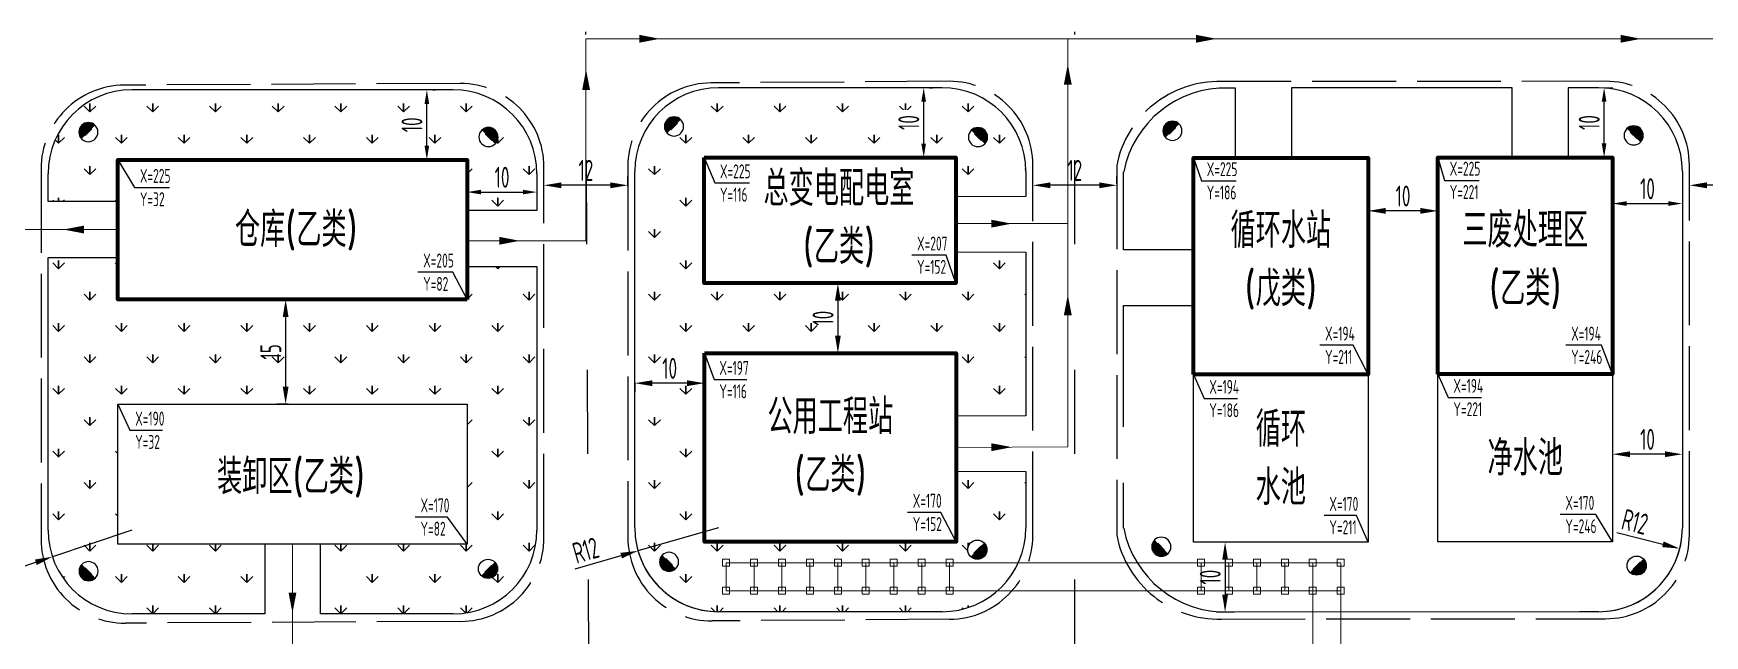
# Model space of a CAD drawing. Header units: millimetres. Extents: x 726 to 1568, y 625 to 1220.
# Drawn here: x 912.8 to 1152.1, y 1011.5 to 1097.7 of the extents above; entities that cross this region are included whole.
import ezdxf

# ---------------------------------------------------------------- set-up
doc = ezdxf.new("R2010")
doc.units = ezdxf.units.MM
doc.linetypes.add('ACAD_ISO02W100', pattern=[15, 12, -3])
doc.linetypes.add('ACAD_ISO03W100', pattern=[30, 12, -18])
for name, color, linetype, lineweight in [('2-文本', 7, 'Continuous', 25), ('图框与标题栏', 7, 'Continuous', 25), ('坐标标注', 7, 'Continuous', 25), ('建筑外围', 7, 'Continuous', 20), ('建筑设施', 134, 'Continuous', 80), ('水池', 5, 'Continuous', 25), ('消防设施', 10, 'Continuous', 25), ('管廊', 213, 'Continuous', 20), ('绿化', 82, 'Continuous', 30), ('装卸区', 237, 'Continuous', 25), ('路中心线', 40, 'ACAD_ISO03W100', 25), ('逃生路线', 2, 'Continuous', 20), ('道路线', 7, 'ACAD_ISO02W100', 25)]:
    doc.layers.add(name, color=color, linetype=linetype, lineweight=lineweight)
doc.layers.add('文字', color=7, linetype='Continuous')
doc.styles.add('3-gbcbig', font='gbenor.shx', dxfattribs={"width": 0.7, "height": 3, "bigfont": 'gbcbig.shx'})
doc.styles.add('文字说明5', font='gbenor.shx', dxfattribs={"height": 5, "bigfont": 'gbcbig.shx'})
doc.dimstyles.new('gbcbig', dxfattribs={"dimtxt": 3, "dimasz": 2.5, "dimexe": 1.25, "dimexo": 0.625, "dimtad": 1, "dimdec": 0, "dimtxsty": '3-gbcbig', "dimcen": 2.5, "dimclrt": 256, "dimadec": 0, "dimazin": 0, "dimtfac": 1, "dimtdec": 0, "dimtmove": 0, "dimatfit": 3, "dimfxl": 0, "dimarcsym": 0})
pattern_1 = [(90, (-57.9417, 17.8416), (-4.490128, 4.490128), [1.190625, -7.78963]), (45, (-57.942, 17.8416), (-4.490128, 4.490128), [1.190625, -5.159375]), (135, (-57.942, 17.8416), (-4.490128, -4.490128), [1.190625, -5.159375])]

# ---------------------------------------------------------------- blocks, each defined once
blk = doc.blocks.new('*D31')
at = {"layer": 'Defpoints', "color": 0, "lineweight": 25, "transparency": 16777216}
for p in [(1149.91, 1075.99), (1149.91, 1075.57), (1161.91, 1075.57)]:
    blk.add_point(p, dxfattribs=at)
at = {"layer": '图框与标题栏', "color": 0, "lineweight": -2, "transparency": 16777216}
for p, q in [((1149.91, 1076.19), (1149.91, 1077.24)), ((1161.91, 1076.19), (1161.91, 1077.24)), ((1159.41, 1075.99), (1152.41, 1075.99))]:
    blk.add_line(p, q, dxfattribs=at)
at = {"layer": '图框与标题栏', "color": 0, "lineweight": 25, "transparency": 16777216}
for points in [[(1152.41, 1076.41), (1152.41, 1075.57), (1149.91, 1075.99)], [(1159.41, 1076.41), (1159.41, 1075.57), (1161.91, 1075.99)]]:
    blk.add_solid(points, dxfattribs=at)
at = {"layer": '图框与标题栏', "transparency": 16777216, "insert": (1155.91, 1078.12), "char_height": 3, "attachment_point": 5, "style": '3-gbcbig'}
blk.add_mtext('12', dxfattribs=at)
blk = doc.blocks.new('*D32')
at = {"layer": 'Defpoints', "color": 0, "lineweight": 25, "transparency": 16777216}
for p in [(1103.91, 1072.87), (1103.91, 1072.33), (1113.91, 1072.87)]:
    blk.add_point(p, dxfattribs=at)
at = {"layer": '图框与标题栏', "color": 0, "lineweight": -2, "transparency": 16777216}
for p, q in [((1103.91, 1072.25), (1103.91, 1071.08)), ((1111.41, 1072.33), (1106.41, 1072.33)), ((1113.91, 1072.25), (1113.91, 1071.08))]:
    blk.add_line(p, q, dxfattribs=at)
at = {"layer": '图框与标题栏', "color": 0, "lineweight": 25, "transparency": 16777216}
for points in [[(1106.41, 1072.75), (1106.41, 1071.92), (1103.91, 1072.33)], [(1111.41, 1072.75), (1111.41, 1071.92), (1113.91, 1072.33)]]:
    blk.add_solid(points, dxfattribs=at)
at = {"layer": '图框与标题栏', "transparency": 16777216, "insert": (1108.91, 1074.46), "char_height": 3, "attachment_point": 5, "style": '3-gbcbig'}
blk.add_mtext('10', dxfattribs=at)
blk = doc.blocks.new('*D33')
at = {"layer": 'Defpoints', "color": 0, "lineweight": 25, "transparency": 16777216}
for p in [(1138.91, 1070.23), (1148.91, 1070.27), (1138.91, 1037.5)]:
    blk.add_point(p, dxfattribs=at)
at = {"layer": '图框与标题栏', "color": 0, "lineweight": -2, "transparency": 16777216}
for p, q in [((1138.91, 1069.61), (1138.91, 1036.25)), ((1148.91, 1069.65), (1148.91, 1036.25)), ((1146.41, 1037.5), (1141.41, 1037.5))]:
    blk.add_line(p, q, dxfattribs=at)
at = {"layer": '图框与标题栏', "color": 0, "lineweight": 25, "transparency": 16777216}
for points in [[(1141.41, 1037.92), (1141.41, 1037.09), (1138.91, 1037.5)], [(1146.41, 1037.92), (1146.41, 1037.09), (1148.91, 1037.5)]]:
    blk.add_solid(points, dxfattribs=at)
at = {"layer": '图框与标题栏', "transparency": 16777216, "insert": (1143.91, 1039.63), "char_height": 3, "attachment_point": 5, "style": '3-gbcbig'}
blk.add_mtext('10', dxfattribs=at)
blk = doc.blocks.new('*D34')
at = {"layer": 'Defpoints', "color": 0, "lineweight": 25, "transparency": 16777216}
for p in [(1084.35, 1024.91), (1083.43, 1014.91), (1084.35, 1014.91)]:
    blk.add_point(p, dxfattribs=at)
at = {"layer": '图框与标题栏', "color": 0, "lineweight": -2, "transparency": 16777216}
for p, q in [((1083.72, 1024.91), (1082.18, 1024.91)), ((1083.43, 1022.41), (1083.43, 1017.41)), ((1083.72, 1014.91), (1082.18, 1014.91))]:
    blk.add_line(p, q, dxfattribs=at)
at = {"layer": '图框与标题栏', "color": 0, "lineweight": 25, "transparency": 16777216}
for points in [[(1083.02, 1022.41), (1083.85, 1022.41), (1083.43, 1024.91)], [(1083.02, 1017.41), (1083.85, 1017.41), (1083.43, 1014.91)]]:
    blk.add_solid(points, dxfattribs=at)
at = {"layer": '图框与标题栏', "transparency": 16777216, "insert": (1081.31, 1019.91), "char_height": 3, "attachment_point": 5, "rotation": 90, "style": '3-gbcbig'}
blk.add_mtext('10', dxfattribs=at)
blk = doc.blocks.new('*D35')
at = {"layer": 'Defpoints', "color": 0, "lineweight": 25, "transparency": 16777216}
for p in [(1055.91, 1075.99), (1055.91, 1075.57), (1067.91, 1075.57)]:
    blk.add_point(p, dxfattribs=at)
at = {"layer": '图框与标题栏', "color": 0, "lineweight": -2, "transparency": 16777216}
for p, q in [((1055.91, 1076.19), (1055.91, 1077.24)), ((1067.91, 1076.19), (1067.91, 1077.24)), ((1065.41, 1075.99), (1058.41, 1075.99))]:
    blk.add_line(p, q, dxfattribs=at)
at = {"layer": '图框与标题栏', "color": 0, "lineweight": 25, "transparency": 16777216}
for points in [[(1058.41, 1076.41), (1058.41, 1075.57), (1055.91, 1075.99)], [(1065.41, 1076.41), (1065.41, 1075.57), (1067.91, 1075.99)]]:
    blk.add_solid(points, dxfattribs=at)
at = {"layer": '图框与标题栏', "transparency": 16777216, "insert": (1061.91, 1078.12), "char_height": 3, "attachment_point": 5, "style": '3-gbcbig'}
blk.add_mtext('12', dxfattribs=at)
blk = doc.blocks.new('*D36')
at = {"layer": 'Defpoints', "color": 0, "lineweight": 25, "transparency": 16777216}
for p in [(1026.86, 1061.97), (1026.86, 1051.97), (1027.99, 1051.97)]:
    blk.add_point(p, dxfattribs=at)
at = {"layer": '图框与标题栏', "color": 0, "lineweight": -2, "transparency": 16777216}
for p, q in [((1027.48, 1061.97), (1029.24, 1061.97)), ((1027.99, 1059.47), (1027.99, 1054.47)), ((1027.48, 1051.97), (1029.24, 1051.97))]:
    blk.add_line(p, q, dxfattribs=at)
at = {"layer": '图框与标题栏', "color": 0, "lineweight": 25, "transparency": 16777216}
for points in [[(1027.58, 1059.47), (1028.41, 1059.47), (1027.99, 1061.97)], [(1027.58, 1054.47), (1028.41, 1054.47), (1027.99, 1051.97)]]:
    blk.add_solid(points, dxfattribs=at)
at = {"layer": '图框与标题栏', "transparency": 16777216, "insert": (1025.87, 1056.97), "char_height": 3, "attachment_point": 5, "rotation": 90, "style": '3-gbcbig'}
blk.add_mtext('10', dxfattribs=at)
blk = doc.blocks.new('*D37')
at = {"layer": 'Defpoints', "color": 0, "lineweight": 25, "transparency": 16777216}
for p in [(985.91, 1075.99), (985.91, 1075.57), (997.91, 1075.26)]:
    blk.add_point(p, dxfattribs=at)
at = {"layer": '图框与标题栏', "color": 0, "lineweight": -2, "transparency": 16777216}
for p, q in [((985.91, 1076.19), (985.91, 1077.24)), ((997.91, 1075.89), (997.91, 1077.24)), ((995.41, 1075.99), (988.41, 1075.99))]:
    blk.add_line(p, q, dxfattribs=at)
at = {"layer": '图框与标题栏', "color": 0, "lineweight": 25, "transparency": 16777216}
for points in [[(988.41, 1076.41), (988.41, 1075.57), (985.91, 1075.99)], [(995.41, 1076.41), (995.41, 1075.57), (997.91, 1075.99)]]:
    blk.add_solid(points, dxfattribs=at)
at = {"layer": '图框与标题栏', "transparency": 16777216, "insert": (991.91, 1078.12), "char_height": 3, "attachment_point": 5, "style": '3-gbcbig'}
blk.add_mtext('12', dxfattribs=at)
blk = doc.blocks.new('firemark')
at = {"layer": '消防设施'}
blk.add_hatch(color=256, dxfattribs=at).paths.add_polyline_path([(1443.56, 942.55, 0.199962), (1443.97, 941.57), (1444.93, 942.55), (1445.9, 943.52, 0.666719)])
blk.add_line((1444.45, 942.06), (1445.41, 943.03), dxfattribs=at)
blk.add_circle((1444.93, 942.55), 1.37, dxfattribs=at)
blk = doc.blocks.new('guanlangblock')
at = {"layer": '管廊'}
blk.add_line((1422.99, 948.42), (1422.99, 954.42), dxfattribs=at)
for points in [[(1422.24, 953.67), (1423.74, 953.67), (1423.74, 955.17), (1422.24, 955.17)], [(1422.24, 947.67), (1423.74, 947.67), (1423.74, 949.17), (1422.24, 949.17)]]:
    blk.add_lwpolyline(points, close=True, dxfattribs=at)
blk = doc.blocks.new('*D42')
at = {"layer": 'Defpoints', "color": 0, "lineweight": 25, "transparency": 16777216}
for p in [(998.91, 1048.39), (1008.91, 1048.39), (998.91, 1047.67)]:
    blk.add_point(p, dxfattribs=at)
at = {"layer": '建筑外围', "color": 0, "lineweight": -2, "transparency": 16777216}
for p, q in [((998.91, 1047.77), (998.91, 1046.42)), ((1006.41, 1047.67), (1001.41, 1047.67)), ((1008.91, 1047.77), (1008.91, 1046.42))]:
    blk.add_line(p, q, dxfattribs=at)
at = {"layer": '建筑外围', "color": 0, "lineweight": 25, "transparency": 16777216}
for points in [[(1001.41, 1048.08), (1001.41, 1047.25), (998.91, 1047.67)], [(1006.41, 1048.08), (1006.41, 1047.25), (1008.91, 1047.67)]]:
    blk.add_solid(points, dxfattribs=at)
at = {"layer": '建筑外围', "transparency": 16777216, "insert": (1003.91, 1049.79), "char_height": 3, "attachment_point": 5, "style": '3-gbcbig'}
blk.add_mtext('10', dxfattribs=at)
blk = doc.blocks.new('arrow2')
at = {"layer": '逃生路线'}
blk.add_lwpolyline([(1413.29, 1013.06, 1.12, 0, 0), (1410.36, 1013.06, 0, 0, 0)], format="xyseb", dxfattribs=at)
blk = doc.blocks.new('*D45')
at = {"layer": 'Defpoints', "color": 0, "lineweight": 25, "transparency": 16777216}
for p in [(1136.91, 1026.96), (1148.54, 1024)]:
    blk.add_point(p, dxfattribs=at)
at = {"layer": '图框与标题栏', "color": 0, "lineweight": -2, "transparency": 16777216}
blk.add_line((1139.5, 1026.3), (1146.12, 1024.62), dxfattribs=at)
blk.add_arc((1136.91, 1026.96), 12, 272.9842, 351.6893, dxfattribs=at)
at = {"layer": '图框与标题栏', "color": 0, "lineweight": 25, "transparency": 16777216}
blk.add_solid([(1146.22, 1025.02), (1146.01, 1024.21), (1148.54, 1024)], dxfattribs=at)
at = {"layer": '图框与标题栏', "transparency": 16777216, "insert": (1142.12, 1027.83), "char_height": 3, "attachment_point": 5, "rotation": 345.721, "style": '3-gbcbig'}
blk.add_mtext('R12', dxfattribs=at)
blk = doc.blocks.new('*D48')
at = {"layer": 'Defpoints', "color": 0, "lineweight": 25, "transparency": 16777216}
for p in [(1010.91, 1026.96), (999.37, 1023.67)]:
    blk.add_point(p, dxfattribs=at)
at = {"layer": '图框与标题栏', "color": 0, "lineweight": -2, "transparency": 16777216}
for p, q in [((1010.91, 1026.96), (999.37, 1023.67)), ((990.39, 1021.12), (996.96, 1022.99))]:
    blk.add_line(p, q, dxfattribs=at)
blk.add_arc((1010.91, 1026.96), 12, 189.9337, 267.0158, dxfattribs=at)
at = {"layer": '图框与标题栏', "color": 0, "lineweight": 25, "transparency": 16777216}
blk.add_solid([(996.85, 1023.39), (997.08, 1022.59), (999.37, 1023.67)], dxfattribs=at)
at = {"layer": '图框与标题栏', "transparency": 16777216, "insert": (991.89, 1023.75), "char_height": 3, "attachment_point": 5, "rotation": 15.902, "style": '3-gbcbig'}
blk.add_mtext('R12', dxfattribs=at)
blk = doc.blocks.new('*D49')
at = {"layer": 'Defpoints', "color": 0, "lineweight": 25, "transparency": 16777216}
for p in [(926.9, 1026.65), (915.53, 1022.83)]:
    blk.add_point(p, dxfattribs=at)
at = {"layer": '图框与标题栏', "color": 0, "lineweight": -2, "transparency": 16777216}
for p, q in [((926.9, 1026.65), (915.53, 1022.83)), ((906.68, 1019.86), (913.16, 1022.04))]:
    blk.add_line(p, q, dxfattribs=at)
at = {"layer": '图框与标题栏', "color": 0, "lineweight": 25, "transparency": 16777216}
blk.add_solid([(913.03, 1022.43), (913.29, 1021.64), (915.53, 1022.83)], dxfattribs=at)
at = {"layer": '图框与标题栏', "transparency": 16777216, "insert": (908.06, 1022.57), "char_height": 3, "attachment_point": 5, "rotation": 18.5602, "style": '3-gbcbig'}
blk.add_mtext('R12', dxfattribs=at)
blk = doc.blocks.new('*D53')
at = {"layer": 'Defpoints', "color": 0, "lineweight": 25, "transparency": 16777216}
for p in [(949.91, 1059.65), (948.92, 1044.65), (949.91, 1044.65)]:
    blk.add_point(p, dxfattribs=at)
at = {"layer": '图框与标题栏', "color": 0, "lineweight": -2, "transparency": 16777216}
for p, q in [((949.28, 1059.65), (947.67, 1059.65)), ((948.92, 1057.15), (948.92, 1047.15)), ((949.28, 1044.65), (947.67, 1044.65))]:
    blk.add_line(p, q, dxfattribs=at)
at = {"layer": '图框与标题栏', "color": 0, "lineweight": 25, "transparency": 16777216}
for points in [[(948.51, 1057.15), (949.34, 1057.15), (948.92, 1059.65)], [(948.51, 1047.15), (949.34, 1047.15), (948.92, 1044.65)]]:
    blk.add_solid(points, dxfattribs=at)
at = {"layer": '图框与标题栏', "transparency": 16777216, "insert": (946.8, 1052.15), "char_height": 3, "attachment_point": 5, "rotation": 90, "style": '3-gbcbig'}
blk.add_mtext('15', dxfattribs=at)
blk = doc.blocks.new('*U74')
at = {"color": 0, "lineweight": 25}
blk.add_line((0, 0), (4.99, 0), dxfattribs=at)
at = {"lineweight": 25, "char_height": 2, "style": '3-gbcbig'}
for s, insert, attachment_point in [(' X=225', (0, 0.67), 7), (' Y=32', (0, -0.67), 1)]:
    blk.add_mtext(s, dxfattribs=dict(at, insert=insert, attachment_point=attachment_point))
blk = doc.blocks.new('*U75')
at = {"color": 0, "lineweight": 25}
blk.add_line((0, 0), (-4.99, 0), dxfattribs=at)
at = {"lineweight": 25, "char_height": 2, "style": '3-gbcbig'}
for s, insert, attachment_point in [(' X=205', (-4.99, 0.67), 7), (' Y=82', (-4.99, -0.67), 1)]:
    blk.add_mtext(s, dxfattribs=dict(at, insert=insert, attachment_point=attachment_point))
blk = doc.blocks.new('*U76')
at = {"color": 0, "lineweight": 25}
blk.add_line((0, 0), (4.67, 0), dxfattribs=at)
at = {"lineweight": 25, "char_height": 2, "style": '3-gbcbig'}
for s, insert, attachment_point in [(' X=190', (0, 0.67), 7), (' Y=32', (0, -0.67), 1)]:
    blk.add_mtext(s, dxfattribs=dict(at, insert=insert, attachment_point=attachment_point))
blk = doc.blocks.new('*U77')
at = {"color": 0, "lineweight": 25}
blk.add_line((0, 0), (-4.63, 0), dxfattribs=at)
at = {"lineweight": 25, "char_height": 2, "style": '3-gbcbig'}
for s, insert, attachment_point in [(' X=170', (-4.63, 0.67), 7), (' Y=82', (-4.63, -0.67), 1)]:
    blk.add_mtext(s, dxfattribs=dict(at, insert=insert, attachment_point=attachment_point))
blk = doc.blocks.new('*U78')
at = {"color": 0, "lineweight": 25}
blk.add_line((0, 0), (4.99, 0), dxfattribs=at)
at = {"lineweight": 25, "char_height": 2, "style": '3-gbcbig'}
for s, insert, attachment_point in [(' X=225', (0, 0.67), 7), (' Y=116', (0, -0.67), 1)]:
    blk.add_mtext(s, dxfattribs=dict(at, insert=insert, attachment_point=attachment_point))
blk = doc.blocks.new('*U79')
at = {"color": 0, "lineweight": 25}
blk.add_line((0, 0), (-4.91, 0), dxfattribs=at)
at = {"lineweight": 25, "char_height": 2, "style": '3-gbcbig'}
for s, insert, attachment_point in [(' X=207', (-4.91, 0.67), 7), (' Y=152', (-4.91, -0.67), 1)]:
    blk.add_mtext(s, dxfattribs=dict(at, insert=insert, attachment_point=attachment_point))
blk = doc.blocks.new('*U80')
at = {"color": 0, "lineweight": 25}
blk.add_line((0, 0), (4.67, 0), dxfattribs=at)
at = {"lineweight": 25, "char_height": 2, "style": '3-gbcbig'}
for s, insert, attachment_point in [(' X=197', (0, 0.67), 7), (' Y=116', (0, -0.67), 1)]:
    blk.add_mtext(s, dxfattribs=dict(at, insert=insert, attachment_point=attachment_point))
blk = doc.blocks.new('*U81')
at = {"color": 0, "lineweight": 25}
blk.add_line((0, 0), (-4.77, 0), dxfattribs=at)
at = {"lineweight": 25, "char_height": 2, "style": '3-gbcbig'}
for s, insert, attachment_point in [(' X=170', (-4.77, 0.67), 7), (' Y=152', (-4.77, -0.67), 1)]:
    blk.add_mtext(s, dxfattribs=dict(at, insert=insert, attachment_point=attachment_point))
blk = doc.blocks.new('*U82')
at = {"color": 0, "lineweight": 25}
blk.add_line((0, 0), (4.99, 0), dxfattribs=at)
at = {"lineweight": 25, "char_height": 2, "style": '3-gbcbig'}
for s, insert, attachment_point in [(' X=225', (0, 0.67), 7), (' Y=186', (0, -0.67), 1)]:
    blk.add_mtext(s, dxfattribs=dict(at, insert=insert, attachment_point=attachment_point))
blk = doc.blocks.new('*U83')
at = {"color": 0, "lineweight": 25}
blk.add_line((0, 0), (-4.79, 0), dxfattribs=at)
at = {"lineweight": 25, "char_height": 2, "style": '3-gbcbig'}
for s, insert, attachment_point in [(' X=194', (-4.79, 0.67), 7), (' Y=211', (-4.79, -0.67), 1)]:
    blk.add_mtext(s, dxfattribs=dict(at, insert=insert, attachment_point=attachment_point))
blk = doc.blocks.new('*U84')
at = {"color": 0, "lineweight": 25}
blk.add_line((0, 0), (4.79, 0), dxfattribs=at)
at = {"lineweight": 25, "char_height": 2, "style": '3-gbcbig'}
for s, insert, attachment_point in [(' X=194', (0, 0.67), 7), (' Y=186', (0, -0.67), 1)]:
    blk.add_mtext(s, dxfattribs=dict(at, insert=insert, attachment_point=attachment_point))
blk = doc.blocks.new('*U85')
at = {"color": 0, "lineweight": 25}
blk.add_line((0, 0), (-4.63, 0), dxfattribs=at)
at = {"lineweight": 25, "char_height": 2, "style": '3-gbcbig'}
for s, insert, attachment_point in [(' X=170', (-4.63, 0.67), 7), (' Y=211', (-4.63, -0.67), 1)]:
    blk.add_mtext(s, dxfattribs=dict(at, insert=insert, attachment_point=attachment_point))
blk = doc.blocks.new('*U86')
at = {"color": 0, "lineweight": 25}
blk.add_line((0, 0), (4.99, 0), dxfattribs=at)
at = {"lineweight": 25, "char_height": 2, "style": '3-gbcbig'}
for s, insert, attachment_point in [(' X=225', (0, 0.67), 7), (' Y=221', (0, -0.67), 1)]:
    blk.add_mtext(s, dxfattribs=dict(at, insert=insert, attachment_point=attachment_point))
blk = doc.blocks.new('*U87')
at = {"color": 0, "lineweight": 25}
blk.add_line((0, 0), (-5.1, 0), dxfattribs=at)
at = {"lineweight": 25, "char_height": 2, "style": '3-gbcbig'}
for s, insert, attachment_point in [(' X=194', (-5.1, 0.67), 7), (' Y=246', (-5.1, -0.67), 1)]:
    blk.add_mtext(s, dxfattribs=dict(at, insert=insert, attachment_point=attachment_point))
blk = doc.blocks.new('*U88')
at = {"color": 0, "lineweight": 25}
blk.add_line((0, 0), (4.79, 0), dxfattribs=at)
at = {"lineweight": 25, "char_height": 2, "style": '3-gbcbig'}
for s, insert, attachment_point in [(' X=194', (0, 0.67), 7), (' Y=221', (0, -0.67), 1)]:
    blk.add_mtext(s, dxfattribs=dict(at, insert=insert, attachment_point=attachment_point))
blk = doc.blocks.new('*U89')
at = {"color": 0, "lineweight": 25}
blk.add_line((0, 0), (-5.1, 0), dxfattribs=at)
at = {"lineweight": 25, "char_height": 2, "style": '3-gbcbig'}
for s, insert, attachment_point in [(' X=170', (-5.1, 0.67), 7), (' Y=246', (-5.1, -0.67), 1)]:
    blk.add_mtext(s, dxfattribs=dict(at, insert=insert, attachment_point=attachment_point))
blk = doc.blocks.new('*D327')
at = {"layer": '2-文本', "color": 0, "lineweight": -2, "transparency": 16777216}
for p, q in [((1138.91, 1073.36), (1138.91, 1072.13)), ((1140.91, 1073.38), (1146.91, 1073.38)), ((1148.91, 1073.36), (1148.91, 1072.13))]:
    blk.add_line(p, q, dxfattribs=at)
at = {"layer": '2-文本', "color": 0, "lineweight": 25, "transparency": 16777216}
for points in [[(1140.91, 1073.71), (1140.91, 1073.05), (1138.91, 1073.38)], [(1146.91, 1073.71), (1146.91, 1073.05), (1148.91, 1073.38)]]:
    blk.add_solid(points, dxfattribs=at)
at = {"layer": 'Defpoints', "color": 0, "lineweight": 25, "transparency": 16777216}
for p in [(1138.91, 1074.86), (1148.91, 1074.86), (1148.91, 1073.38)]:
    blk.add_point(p, dxfattribs=at)
at = {"layer": '2-文本', "lineweight": 25, "transparency": 16777216, "insert": (1143.91, 1075.5), "char_height": 3, "attachment_point": 5, "style": '3-gbcbig', "bg_fill": 3, "box_fill_scale": 1.1, "bg_fill_color": 256, "bg_fill_true_color": 13158600, "bg_fill_transparency": 0}
blk.add_mtext('10', dxfattribs=at)
blk = doc.blocks.new('_None')
blk = doc.blocks.new('*D328')
at = {"layer": '2-文本', "color": 0, "lineweight": -2, "transparency": 16777216}
for p, q in [((1137.87, 1089.96), (1138.95, 1089.96)), ((1137.7, 1081.98), (1137.7, 1087.96)), ((1137.88, 1079.98), (1138.95, 1079.98))]:
    blk.add_line(p, q, dxfattribs=at)
at = {"layer": '2-文本', "color": 0, "lineweight": 25, "transparency": 16777216}
for points in [[(1137.36, 1087.96), (1138.03, 1087.96), (1137.7, 1089.96)], [(1137.36, 1081.98), (1138.03, 1081.98), (1137.7, 1079.98)]]:
    blk.add_solid(points, dxfattribs=at)
at = {"layer": 'Defpoints', "color": 0, "lineweight": 25, "transparency": 16777216}
for p in [(1136.37, 1089.96), (1137.7, 1089.96), (1136.38, 1079.98)]:
    blk.add_point(p, dxfattribs=at)
at = {"layer": '2-文本', "lineweight": 25, "transparency": 16777216, "insert": (1135.57, 1084.97), "char_height": 3, "attachment_point": 5, "rotation": 90, "style": '3-gbcbig', "bg_fill": 3, "box_fill_scale": 1.1, "bg_fill_color": 256, "bg_fill_true_color": 13158600, "bg_fill_transparency": 0}
blk.add_mtext('10', dxfattribs=at)
blk = doc.blocks.new('*D329')
at = {"layer": '2-文本', "color": 0, "lineweight": -2, "transparency": 16777216}
for p, q in [((1041.1, 1089.96), (1041.53, 1089.96)), ((1040.28, 1081.97), (1040.28, 1087.96)), ((1041.1, 1079.97), (1041.53, 1079.97))]:
    blk.add_line(p, q, dxfattribs=at)
at = {"layer": '2-文本', "color": 0, "lineweight": 25, "transparency": 16777216}
for points in [[(1039.94, 1087.96), (1040.61, 1087.96), (1040.28, 1089.96)], [(1039.94, 1081.97), (1040.61, 1081.97), (1040.28, 1079.97)]]:
    blk.add_solid(points, dxfattribs=at)
at = {"layer": 'Defpoints', "color": 0, "lineweight": 25, "transparency": 16777216}
for p in [(1039.6, 1089.96), (1040.28, 1089.96), (1039.6, 1079.97)]:
    blk.add_point(p, dxfattribs=at)
at = {"layer": '2-文本', "lineweight": 25, "transparency": 16777216, "insert": (1038.15, 1084.97), "char_height": 3, "attachment_point": 5, "rotation": 90, "style": '3-gbcbig', "bg_fill": 3, "box_fill_scale": 1.1, "bg_fill_color": 256, "bg_fill_true_color": 13158600, "bg_fill_transparency": 0}
blk.add_mtext('10', dxfattribs=at)
blk = doc.blocks.new('*D330')
at = {"layer": '2-文本', "color": 0, "lineweight": -2, "transparency": 16777216}
for p, q in [((976.91, 1075.02), (982.91, 1075.02)), ((984.91, 1076.52), (984.91, 1076.27)), ((974.91, 1073.55), (974.91, 1073.77))]:
    blk.add_line(p, q, dxfattribs=at)
at = {"layer": '2-文本', "color": 0, "lineweight": 25, "transparency": 16777216}
for points in [[(976.91, 1075.35), (976.91, 1074.69), (974.91, 1075.02)], [(982.91, 1075.35), (982.91, 1074.69), (984.91, 1075.02)]]:
    blk.add_solid(points, dxfattribs=at)
at = {"layer": 'Defpoints', "color": 0, "lineweight": 25, "transparency": 16777216}
for p in [(974.91, 1075.05), (984.91, 1075.02), (984.91, 1075.02)]:
    blk.add_point(p, dxfattribs=at)
at = {"layer": '2-文本', "lineweight": 25, "transparency": 16777216, "insert": (979.91, 1077.14), "char_height": 3, "attachment_point": 5, "style": '3-gbcbig', "bg_fill": 3, "box_fill_scale": 1.1, "bg_fill_color": 256, "bg_fill_true_color": 13158600, "bg_fill_transparency": 0}
blk.add_mtext('10', dxfattribs=at)
blk = doc.blocks.new('*D331')
at = {"layer": '2-文本', "color": 0, "lineweight": -2, "transparency": 16777216}
for p, q in [((970.01, 1089.65), (970.39, 1089.65)), ((969.14, 1081.65), (969.14, 1087.65)), ((970.01, 1079.65), (970.39, 1079.65))]:
    blk.add_line(p, q, dxfattribs=at)
at = {"layer": '2-文本', "color": 0, "lineweight": 25, "transparency": 16777216}
for points in [[(968.81, 1087.65), (969.47, 1087.65), (969.14, 1089.65)], [(968.81, 1081.65), (969.47, 1081.65), (969.14, 1079.65)]]:
    blk.add_solid(points, dxfattribs=at)
at = {"layer": 'Defpoints', "color": 0, "lineweight": 25, "transparency": 16777216}
for p in [(968.51, 1089.65), (969.14, 1089.65), (968.51, 1079.65)]:
    blk.add_point(p, dxfattribs=at)
at = {"layer": '2-文本', "lineweight": 25, "transparency": 16777216, "insert": (967.01, 1084.65), "char_height": 3, "attachment_point": 5, "rotation": 90, "style": '3-gbcbig', "bg_fill": 3, "box_fill_scale": 1.1, "bg_fill_color": 256, "bg_fill_true_color": 13158600, "bg_fill_transparency": 0}
blk.add_mtext('10', dxfattribs=at)

msp = doc.modelspace()

# ---------------------------------------------------------------- hatches: boundary and pattern name
at = {"layer": '消防设施'}
for points in [[(1049.33, 1023.84, 0.199962), (1048.92, 1024.81), (1047.96, 1023.84), (1046.99, 1022.86, 0.666719)], [(979.27, 1021.09, 0.199962), (978.86, 1022.06), (977.9, 1021.09), (976.93, 1020.12, 0.666719)], [(1143.73, 1021.56, 0.199962), (1143.33, 1022.53), (1142.36, 1021.56), (1141.39, 1020.58, 0.666719)]]:
    msp.add_hatch(color=256, dxfattribs=at).paths.add_polyline_path(points)
at = {"layer": '绿化'}
h = msp.add_hatch(dxfattribs=at)
h.set_pattern_fill('GRASS', color=256, scale=0.25)
h.set_pattern_definition(pattern_1)
h.paths.add_polyline_path([(924.91, 1059.65), (924.91, 1065.65), (914.9, 1065.65), (914.9, 1026.65, 0.414214), (926.9, 1014.65), (945.93, 1014.65), (945.93, 1024.65), (924.91, 1024.65), (924.91, 1044.65), (974.91, 1044.65), (974.91, 1024.65), (953.93, 1024.65), (953.93, 1014.65), (972.91, 1014.65, 0.414214), (984.91, 1026.65), (984.91, 1064.38), (974.91, 1064.38), (974.91, 1059.65)])
h.paths.add_polyline_path([(922.08, 1020.76, -1), (919.34, 1020.76, -1)], flags=16)
h.paths.add_polyline_path([(979.27, 1021.09, -1), (976.53, 1021.09, -1)], flags=16)
h.paths.add_polyline_path([(974.91, 1079.65), (974.91, 1072.38), (984.91, 1072.38), (984.91, 1077.65, 0.414214), (972.91, 1089.65), (926.9, 1089.65, 0.414214), (914.9, 1077.65), (914.9, 1073.65), (924.91, 1073.65), (924.91, 1079.65)])
h.paths.add_polyline_path([(922.06, 1083.6, -1), (919.31, 1083.6, -1)], flags=16)
h.paths.add_polyline_path([(979.33, 1082.9, -1), (976.59, 1082.9, -1)], flags=16)
h = msp.add_hatch(dxfattribs=at)
h.set_pattern_fill('GRASS', color=256, scale=0.25)
h.set_pattern_definition(pattern_1)
h.paths.add_polyline_path([(1008.86, 1061.97), (1008.86, 1079.97), (1044.86, 1079.97), (1044.86, 1074.41), (1054.91, 1074.41), (1054.91, 1077.96, 0.414214), (1042.91, 1089.96), (1010.91, 1089.96, 0.414214), (998.91, 1077.96), (998.91, 1026.96, 0.414214), (1010.91, 1014.96), (1042.91, 1014.96, 0.182676), (1050.85, 1017.96), (1044.49, 1017.96), (1044.49, 1017.46), (1043.49, 1017.46), (1043.49, 1017.96), (1040.49, 1017.96), (1040.49, 1017.46), (1039.49, 1017.46), (1039.49, 1017.96), (1036.49, 1017.96), (1036.49, 1017.46), (1035.49, 1017.46), (1035.49, 1017.96), (1032.49, 1017.96), (1032.49, 1017.46), (1031.49, 1017.46), (1031.49, 1017.96), (1028.49, 1017.96), (1028.49, 1017.46), (1027.49, 1017.46), (1027.49, 1017.96), (1024.49, 1017.96), (1024.49, 1017.46), (1023.49, 1017.46), (1023.49, 1017.96), (1020.49, 1017.96), (1020.49, 1017.46), (1019.49, 1017.46), (1019.49, 1017.96), (1016.49, 1017.96), (1016.49, 1017.46), (1015.49, 1017.46), (1015.49, 1017.96), (1012.49, 1017.96), (1012.49, 1017.46), (1011.49, 1017.46), (1011.49, 1018.46), (1011.99, 1018.46), (1011.99, 1021.46), (1011.49, 1021.46), (1011.49, 1022.46), (1012.49, 1022.46), (1012.49, 1021.96), (1015.49, 1021.96), (1015.49, 1022.46), (1016.49, 1022.46), (1016.49, 1021.96), (1019.49, 1021.96), (1019.49, 1022.46), (1020.49, 1022.46), (1020.49, 1021.96), (1023.49, 1021.96), (1023.49, 1022.46), (1024.49, 1022.46), (1024.49, 1021.96), (1027.49, 1021.96), (1027.49, 1022.46), (1028.49, 1022.46), (1028.49, 1021.96), (1031.49, 1021.96), (1031.49, 1022.46), (1032.49, 1022.46), (1032.49, 1021.96), (1035.49, 1021.96), (1035.49, 1022.46), (1036.49, 1022.46), (1036.49, 1021.96), (1039.49, 1021.96), (1039.49, 1022.46), (1040.49, 1022.46), (1040.49, 1021.96), (1043.49, 1021.96), (1043.49, 1022.46), (1044.49, 1022.46), (1044.49, 1021.96), (1053.82, 1021.96, 0.107859), (1054.91, 1026.96), (1054.91, 1035.01), (1044.91, 1035.01), (1044.91, 1024.97), (1008.91, 1024.97), (1008.91, 1051.97), (1044.91, 1051.97), (1044.91, 1043.01), (1054.91, 1043.01), (1054.91, 1066.41), (1044.86, 1066.41), (1044.86, 1061.97)])
h.paths.add_polyline_path([(1003.16, 1084.41, -1), (1005.9, 1084.41, -1)], flags=16)
h.paths.add_polyline_path([(1005.2, 1022.1, -1), (1002.45, 1022.1, -1)], flags=16)
h.paths.add_polyline_path([(1046.68, 1082.89, -1), (1049.42, 1082.89, -1)], flags=16)
h.paths.add_polyline_path([(1049.33, 1023.84, -1), (1046.58, 1023.84, -1)], flags=16)
h.paths.add_polyline_path([(1028, 1055.43), (1028, 1058.51), (1024.24, 1058.51), (1024.24, 1055.43)], flags=24)
h.paths.add_polyline_path([(1002.37, 1047.67), (1005.45, 1047.67), (1005.45, 1051.42), (1002.37, 1051.42)], flags=24)

# ---------------------------------------------------------------- linework, layer by layer
at = {"layer": '图框与标题栏'}
for p, q in [((972.91, 1089.65), (926.9, 1089.65)), ((1042.91, 1089.96), (1010.91, 1089.96)), ((1084.93, 1089.91), (1083.11, 1089.91)), ((1084.93, 1079.93), (1084.93, 1089.91)), ((1124.54, 1089.95), (1092.93, 1089.93)), ((1092.93, 1089.93), (1092.93, 1079.93)), ((1124.54, 1079.98), (1124.54, 1089.95)), ((1136.91, 1089.96), (1132.54, 1089.96)), ((1132.54, 1089.96), (1132.54, 1079.98)), ((914.9, 1073.65), (914.9, 1077.65)), ((984.91, 1077.65), (984.91, 1072.38)), ((998.91, 1026.96), (998.91, 1077.96)), ((1054.91, 1077.96), (1054.91, 1074.41)), ((1068.91, 1066.77), (1068.91, 1077.92)), ((1148.91, 1077.96), (1148.91, 1064.69)), ((924.91, 1073.65), (914.91, 1073.65)), ((984.91, 1072.38), (974.91, 1072.38)), ((914.9, 1026.65), (914.9, 1065.65)), ((914.91, 1065.65), (924.91, 1065.65)), ((1054.91, 1066.41), (1054.91, 1043.01)), ((1078.91, 1066.77), (1068.91, 1066.77)), ((1148.91, 1065.1), (1148.91, 1064.69)), ((974.91, 1064.38), (984.91, 1064.38)), ((984.91, 1064.38), (984.91, 1026.65)), ((1068.91, 1041.41), (1068.91, 1058.77)), ((1068.91, 1058.77), (1078.91, 1058.77)), ((1148.91, 1056.69), (1148.91, 1026.96)), ((1054.91, 1035.01), (1054.91, 1026.96)), ((1068.91, 1026.91), (1068.91, 1033.41)), ((945.93, 1024.65), (945.93, 1014.65)), ((953.93, 1014.65), (953.93, 1024.65)), ((945.93, 1014.65), (926.9, 1014.65)), ((972.91, 1014.65), (953.93, 1014.65)), ((1042.91, 1014.96), (1010.91, 1014.96)), ((1084.75, 1014.91), (1083.91, 1014.91)), ((1136.91, 1014.96), (1084.75, 1014.91)), ((1136.91, 1014.96), (1134.16, 1014.96))]:
    msp.add_line(p, q, dxfattribs=at)
for centre, radius, start, end in [((926.9, 1077.65), 12, 90, 180), ((972.91, 1077.65), 12, 360, 90), ((1010.91, 1077.96), 12, 90, 180), ((1042.91, 1077.96), 12, 0, 90), ((1083.51, 1075.04), 14.88, 88.4608, 168.8588), ((1136.91, 1077.96), 12, 0, 90), ((926.9, 1026.65), 12, 180, 270), ((972.91, 1026.65), 12, 270, 0), ((1010.91, 1026.96), 12, 180, 270), ((1042.91, 1026.96), 12, 270, 0), ((1083.51, 1029.79), 14.88, 191.1412, 271.5392), ((1136.91, 1026.96), 12, 270, 0)]:
    msp.add_arc(centre, radius, start, end, dxfattribs=at)
at = {"layer": '建筑外围'}
for p, q in [((1044.86, 1074.41), (1054.91, 1074.41)), ((1054.91, 1066.41), (1044.86, 1066.41)), ((1044.91, 1043.01), (1054.91, 1043.01)), ((1054.91, 1035.01), (1044.91, 1035.01))]:
    msp.add_line(p, q, dxfattribs=at)
at = {"layer": '建筑设施'}
for points in [[(974.91, 1059.65), (924.91, 1059.65), (924.91, 1079.65), (974.91, 1079.65)], [(1008.86, 1079.97), (1044.86, 1079.97), (1044.86, 1061.97), (1008.86, 1061.97)], [(1078.91, 1048.91), (1078.91, 1079.93), (1103.91, 1079.93), (1103.91, 1048.91)], [(1113.91, 1048.96), (1113.91, 1079.98), (1138.91, 1079.98), (1138.91, 1048.96)], [(1008.91, 1051.97), (1044.91, 1051.97), (1044.91, 1024.97), (1008.91, 1024.97)]]:
    msp.add_lwpolyline(points, close=True, dxfattribs=at)
at = {"layer": '水池'}
for points in [[(1078.91, 1024.91), (1078.91, 1048.91), (1103.91, 1048.91), (1103.91, 1024.91)], [(1113.91, 1024.96), (1113.91, 1048.96), (1138.91, 1048.96), (1138.91, 1024.96)]]:
    msp.add_lwpolyline(points, close=True, dxfattribs=at)
at = {"layer": '消防设施'}
for p, q in [((1048.44, 1024.32), (1047.47, 1023.35)), ((1142.84, 1022.04), (1141.88, 1021.07)), ((978.38, 1021.58), (977.42, 1020.6))]:
    msp.add_line(p, q, dxfattribs=at)
for centre in [(1047.96, 1023.84), (977.9, 1021.09), (1142.36, 1021.56)]:
    msp.add_circle(centre, 1.37, dxfattribs=at)
at = {"layer": '管廊'}
for p, q in [((1011.99, 1021.96), (1099.99, 1021.96)), ((1099.99, 1017.96), (1099.99, 1021.96)), ((1095.99, 1017.96), (1011.99, 1017.96)), ((1095.99, 922.96), (1095.99, 1017.96)), ((1099.99, 1017.96), (1099.99, 922.96))]:
    msp.add_line(p, q, dxfattribs=at)
at = {"layer": '装卸区'}
msp.add_lwpolyline([(974.91, 1024.65), (924.91, 1024.65), (924.91, 1044.65), (974.91, 1044.65)], close=True, dxfattribs=at)
at = {"layer": '路中心线'}
for p, q in [((992.35, 1007.58), (991.91, 1097.96)), ((1061.91, 1007.57), (1061.91, 1097.96))]:
    msp.add_line(p, q, dxfattribs=at)
at = {"layer": '逃生路线'}
for p, q in [((1060.91, 1096.96), (991.91, 1096.96)), ((991.91, 1096.96), (991.91, 1068.06)), ((1154.91, 1096.96), (1060.91, 1096.96)), ((1060.91, 1096.96), (1060.91, 1070.48)), ((924.91, 1069.65), (905.91, 1069.65)), ((1044.86, 1070.5), (1060.91, 1070.5)), ((1060.91, 1070.48), (1060.91, 1038.55)), ((991.91, 1068.06), (974.91, 1068.06)), ((1060.91, 1038.55), (1044.91, 1038.47)), ((949.91, 1024.65), (949.91, 1007.74))]:
    msp.add_line(p, q, dxfattribs=at)
at = {"layer": '道路线'}
for p, q in [((973.91, 1090.57), (925.82, 1090.33)), ((1043.91, 1090.88), (1009.82, 1090.64)), ((1137.91, 1090.88), (1082.91, 1090.83)), ((913.9, 1078.33), (913.9, 1025.33)), ((985.91, 1025.57), (985.91, 1078.57)), ((997.91, 1078.64), (997.91, 1025.64)), ((1055.91, 1025.88), (1055.91, 1078.88)), ((1067.91, 1078.83), (1067.91, 1025.91)), ((1149.91, 1025.96), (1149.91, 1078.88)), ((973.99, 1013.57), (925.99, 1013.33)), ((1043.99, 1013.88), (1009.99, 1013.64)), ((1082.91, 1013.91), (1137.91, 1013.96))]:
    msp.add_line(p, q, dxfattribs=at)
for centre, radius, start, end in [((925.9, 1078.33), 12, 90.3997, 180), ((973.91, 1078.57), 12, 0, 90), ((1009.91, 1078.64), 12, 90.3997, 180), ((1043.91, 1078.88), 12, 0, 90), ((1082.51, 1075.95), 14.88, 88.4608, 168.8588), ((1137.91, 1078.88), 12, 0, 90), ((925.9, 1025.33), 12, 180, 270.3997), ((973.91, 1025.57), 12, 270.3997, 360), ((1009.91, 1025.64), 12, 180, 270.3997), ((1043.91, 1025.88), 12, 270.3997, 360), ((1082.51, 1028.79), 14.88, 191.1412, 271.5392), ((1137.91, 1025.96), 12, 270, 0)]:
    msp.add_arc(centre, radius, start, end, dxfattribs=at)

# ---------------------------------------------------------------- block references
at = {"layer": '坐标标注', "lineweight": 25}
for name, p in [('*U82', (1080.05, 1076.63)), ('*U86', (1114.84, 1076.7)), ('*U74', (927.3, 1075.67)), ('*U78', (1010.35, 1076.32)), ('*U79', (1043.48, 1065.99)), ('*U75', (972.85, 1063.55)), ('*U83', (1101.78, 1053.09)), ('*U87', (1137.33, 1053.09)), ('*U80', (1010.27, 1048.18)), ('*U84', (1080.42, 1045.47)), ('*U88', (1115.37, 1045.62)), ('*U76', (926.63, 1040.93)), ('*U81', (1042.73, 1029.17)), ('*U85', (1102.24, 1028.72)), ('*U89', (1136.5, 1028.87)), ('*U77', (972.11, 1028.51))]:
    msp.add_blockref(name, p, dxfattribs=at)
at = {"layer": '建筑外围', "xscale": -1}
for p, rotation in [((1863.23, 2528.53), 90), ((1947.08, 2529.34), 90), ((2018.44, 2528.72), 90), ((-370.63, 1966.81), 180), ((-524.22, 1963.31), 180), ((-441.11, 1964.65), 180)]:
    msp.add_blockref('firemark', p, dxfattribs=dict(at, rotation=rotation))
for p in [(2422.89, 140.35), (2492.98, 140.34), (2586.86, 140.58)]:
    msp.add_blockref('firemark', p, dxfattribs=at)
at = {"layer": '建筑外围', "xscale": -0.6666666666666666, "yscale": 0.6666666666666666, "zscale": 0.6666666666666666}
for p in [(1960.65, 385.68), (1964.65, 385.68), (1968.65, 385.68), (1968.65, 385.68), (1972.65, 385.68), (1972.65, 385.68), (1976.65, 385.68), (1976.65, 385.68), (1980.65, 385.68), (1980.65, 385.68), (1984.65, 385.68), (1984.65, 385.68), (1988.65, 385.68), (1988.65, 385.68), (1992.65, 385.68), (1992.65, 385.68), (2028.65, 385.68), (2028.65, 385.68), (2032.65, 385.68), (2032.65, 385.68), (2036.65, 385.68), (2036.65, 385.68), (2040.65, 385.68), (2040.65, 385.68), (2044.65, 385.68), (2048.65, 385.68)]:
    msp.add_blockref('guanlangblock', p, dxfattribs=at)
at = {"layer": '建筑外围', "xscale": -0.6666666666666666, "yscale": 0.6666666666666666, "zscale": 0.6666666666666666, "rotation": 270}
msp.add_blockref('guanlangblock', (463.71, 69.3), dxfattribs=at)
at = {"layer": '逃生路线', "xscale": -1}
for p in [(2412.85, 83.9), (2492.57, 83.9), (2553.35, 83.9), (2463.25, 57.44), (2392.8, 54.99), (2463.27, 25.45)]:
    msp.add_blockref('arrow2', p, dxfattribs=at)
for p, rotation in [((2073.97, 2503.7), 90), ((2005, 2502.92), 90), ((-493.25, 2082.72), 180), ((2073.97, 2470.69), 90), ((-63.16, -395.6), 270)]:
    msp.add_blockref('arrow2', p, dxfattribs=dict(at, rotation=rotation))

# ---------------------------------------------------------------- texts
at = {"layer": '文字', "char_height": 5, "attachment_point": 5, "style": '文字说明5'}
for s, width, gutter_width, heights, insert in [('总变电配电室\\P(乙类)', 25.8327, 25, [25.4], (1028.15, 1071.14)), ('仓库(乙类)', 20, 25, [0], (950.45, 1069.41)), ('循环水站\\P(戊类)', 20.124, 0, [20.21], (1091.41, 1065.12)), ('三废处理区\\P(乙类)', 30.2485, 25, [15.16], (1126.41, 1065.17)), ('公用工程站\\P(乙类)', 47.8706, 25, [14.54], (1026.91, 1038.47)), ('循环\\P水池', 15, 25, [0], (1091.41, 1036.91)), ('净水池', 20, 25, [0], (1126.41, 1036.96)), ('装卸区(乙类)', 27, 25, [0], (949.7, 1034.04))]:
    msp.add_mtext_dynamic_manual_height_columns(s, width=width, gutter_width=gutter_width, heights=heights, dxfattribs=dict(at, insert=insert))

# ---------------------------------------------------------------- dimensions: what is measured, and where the dimension line sits
at = {"layer": '图框与标题栏'}
for base, p1, p2, angle, picture, middle in [((985.91, 1075.99), (997.91, 1075.26), (985.91, 1075.57), 180, '*D37', (991.91, 1078.12)), ((1055.91, 1075.99), (1067.91, 1075.57), (1055.91, 1075.57), 180, '*D35', (1061.91, 1078.12)), ((1149.91, 1075.99), (1161.91, 1075.57), (1149.91, 1075.57), 180, '*D31', (1155.91, 1078.12)), ((948.92, 1044.65), (949.91, 1059.65), (949.91, 1044.65), 90, '*D53', (946.8, 1052.15)), ((1083.43, 1014.91), (1084.35, 1024.91), (1084.35, 1014.91), 90, '*D34', (1081.31, 1019.91))]:
    dim = msp.add_linear_dim(base=base, p1=p1, p2=p2, angle=angle, dimstyle='gbcbig', dxfattribs=at)
    dim.commit()
    dim.dimension.update_dxf_attribs({"geometry": picture, "text_midpoint": middle})
for base, p1, p2, angle, picture, middle in [((1103.91, 1072.33), (1113.91, 1072.87), (1103.91, 1072.87), 180, '*D32', (1108.91, 1072.33)), ((1138.91, 1037.5), (1148.91, 1070.27), (1138.91, 1070.23), 180, '*D33', (1143.91, 1037.5)), ((1027.99, 1051.97), (1026.86, 1061.97), (1026.86, 1051.97), 90, '*D36', (1027.99, 1056.97))]:
    dim = msp.add_linear_dim(base=base, p1=p1, p2=p2, angle=angle, dimstyle='gbcbig', dxfattribs=at)
    dim.commit()
    dim.dimension.update_dxf_attribs({"geometry": picture, "text_midpoint": middle, "dimtype": 160})
dim = msp.add_radius_dim(center=(1136.91, 1026.96), mpoint=(1148.54, 1024), dimstyle='gbcbig', dxfattribs=at)
dim.commit()
dim.dimension.update_dxf_attribs({"geometry": '*D45', "text_midpoint": (1141.59, 1025.77), "dimtype": 164})
for center, mpoint, picture, middle in [((926.9, 1026.65), (915.53, 1022.83), '*D49', (908.06, 1022.57)), ((1010.91, 1026.96), (999.37, 1023.67), '*D48', (991.89, 1023.75))]:
    dim = msp.add_radius_dim(center=center, mpoint=mpoint, dimstyle='gbcbig', dxfattribs=at)
    dim.commit()
    dim.dimension.update_dxf_attribs({"geometry": picture, "text_midpoint": middle})
at = {"layer": '建筑外围'}
dim = msp.add_linear_dim(base=(998.91, 1047.67), p1=(1008.91, 1048.39), p2=(998.91, 1048.39), angle=180, dimstyle='gbcbig', dxfattribs=at)
dim.commit()
dim.dimension.update_dxf_attribs({"geometry": '*D42', "text_midpoint": (1003.91, 1049.79)})

# ---------------------------------------------------------------- leaders
at = {"layer": '坐标标注', "lineweight": 25}
for points in [[(924.91, 1079.65), (927.3, 1075.67)], [(1008.86, 1079.97), (1010.35, 1076.32)], [(1078.91, 1079.93), (1080.05, 1076.63)], [(1113.91, 1079.98), (1114.84, 1076.7)], [(1044.86, 1061.97), (1043.48, 1065.99)], [(974.91, 1059.65), (972.85, 1063.55)], [(1103.91, 1048.91), (1101.78, 1053.09)], [(1138.91, 1048.96), (1137.33, 1053.09)], [(1008.91, 1051.97), (1010.27, 1048.18)], [(1078.91, 1048.91), (1080.42, 1045.47)], [(1113.91, 1048.96), (1115.37, 1045.62)], [(924.91, 1044.65), (926.63, 1040.93)], [(1044.91, 1024.97), (1042.73, 1029.17)], [(974.91, 1024.65), (972.11, 1028.51)], [(1103.91, 1024.91), (1102.24, 1028.72)], [(1138.91, 1024.96), (1136.5, 1028.87)]]:
    msp.add_leader(points, dimstyle='gbcbig', override={"dimasz": 2, "dimexo": 1.5, "dimldrblk": 'None', "dimtfill": 1, "dimarcsym": 1}, dxfattribs=at)

# ---------------------------------------------------------------- next in the draw order: dimensions: what is measured, and where the dimension line sits
at = {"layer": '2-文本', "lineweight": 25}
for base, p1, p2, picture, middle in [((969.14, 1089.65), (968.51, 1079.65), (968.51, 1089.65), '*D331', (967.01, 1084.65)), ((1040.28, 1089.96), (1039.6, 1079.97), (1039.6, 1089.96), '*D329', (1038.15, 1084.97)), ((1137.7, 1089.96), (1136.38, 1079.98), (1136.37, 1089.96), '*D328', (1135.57, 1084.97))]:
    dim = msp.add_linear_dim(base=base, p1=p1, p2=p2, angle=90, dimstyle='gbcbig', override={"dimasz": 2, "dimexo": 1.5, "dimzin": 0, "dimldrblk": 'None', "dimtfill": 1, "dimarcsym": 1}, dxfattribs=at)
    dim.commit()
    dim.dimension.update_dxf_attribs({"geometry": picture, "text_midpoint": middle})
for base, p1, p2, picture, middle in [((984.91, 1075.02), (974.91, 1075.05), (984.91, 1075.02), '*D330', (979.91, 1077.14)), ((1148.91, 1073.38), (1138.91, 1074.86), (1148.91, 1074.86), '*D327', (1143.91, 1075.5))]:
    dim = msp.add_linear_dim(base=base, p1=p1, p2=p2, dimstyle='gbcbig', override={"dimasz": 2, "dimexo": 1.5, "dimzin": 0, "dimldrblk": 'None', "dimtfill": 1, "dimarcsym": 1}, dxfattribs=at)
    dim.commit()
    dim.dimension.update_dxf_attribs({"geometry": picture, "text_midpoint": middle})

doc.saveas('drawing.dxf')
